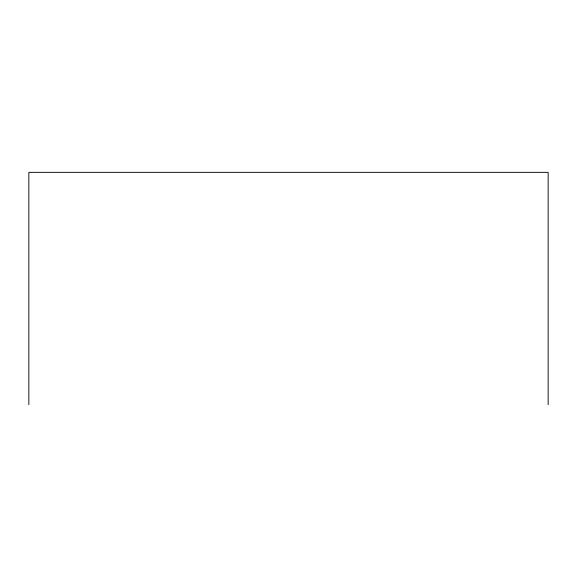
<?xml version="1.0" encoding="UTF-8"?>
<svg xmlns="http://www.w3.org/2000/svg" width="577" height="577" viewBox="0 0 577 577"><rect width="100%" height="100%" fill="white"/><g stroke="black" fill="none" stroke-linecap="round" stroke-linejoin="round"><path stroke-width="0.87" d="M548.15 404.65L548.15 172.35L28.85 172.35L28.85 404.65"/></g></svg>
